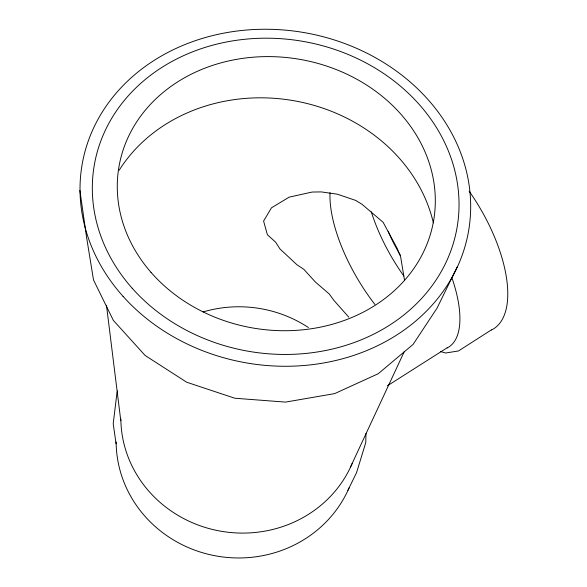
<?xml version="1.0" encoding="UTF-8"?>
<svg xmlns="http://www.w3.org/2000/svg" width="587" height="587" viewBox="0 0 587 587"><rect width="100%" height="100%" fill="white"/><g stroke="black" fill="none" stroke-linecap="round" stroke-linejoin="round"><path stroke-width="0.88" d="M365.965 433.433L365.782 442.554L356.558 472.638L347.908 490.321M117.694 390.883L117.004 392.527L113.21 423.741L116.072 443.765M350.564 466.87L404.362 351.422M457.302 266.725L437.029 308.168L413.116 344.371L378.241 373.721L334.641 393.613L285.524 402.102L234.815 398.235L186.703 382.232L145.136 355.487L113.342 320.377L93.502 279.933L86.597 237.427L79.883 190.445M491.429 329.872L458.447 350.975L445.614 353.007L440.507 351.525M387.354 385.82L447.096 347.82M348.81 317.2L333.827 300.295L329.3 294.021L315.329 281.958L303.846 269.338L296.817 264.649L279.933 248.895L275.655 242.218L267.364 234.683L263.592 221.042L271.48 207.813L289.134 197.151L312.189 192.037L321.316 191.912L337.364 194.194L355.678 200.409L361.988 204.269L383.135 222.304L397.054 248.169L400.627 256.754L404.575 280.527M106.474 305.262L120.797 420.74M374.917 304.455A104.581 43.093 59.3 0 1 330.041 192.675M452.1 278.348A104.581 43.093 59.3 0 1 447.169 347.93M119.168 170.252A169.57 148.276 9.4 0 1 292.421 100.472A169.57 148.276 9.4 0 1 433.367 222.862M352.119 463.605A120.034 113.027 7.8 0 1 218.547 530.78A120.034 113.027 7.8 0 1 120.856 418.935M203.102 311.939A120.034 113.027 7.8 0 1 308.432 327.553M400.569 255.565A89.4 40.334 59.3 0 1 388.19 231.337M349.111 487.841A121.105 115.096 7.3 0 1 214.072 555.566A121.105 115.096 7.3 0 1 116.131 441.93M403.849 276.015A111.801 50.526 59.3 0 1 371.255 211.753M469.138 191.186A111.801 50.526 59.3 0 1 491.502 329.989M132.229 288.283A184.054 157.331 9.6 0 0 446.318 261.729A184.054 157.331 9.6 0 0 248.514 38.925A184.054 157.331 9.6 0 0 132.229 288.283M151.006 272.346A159.62 136.36 9.6 0 0 423.748 251.515A159.62 136.36 9.6 0 0 254.149 57.13A159.62 136.36 9.6 0 0 151.006 272.346M123.05 296.354A196.065 167.655 9.6 0 0 457.434 266.784A196.065 167.655 9.6 0 0 245.579 30.113A196.065 167.655 9.6 0 0 123.05 296.354"/></g></svg>
